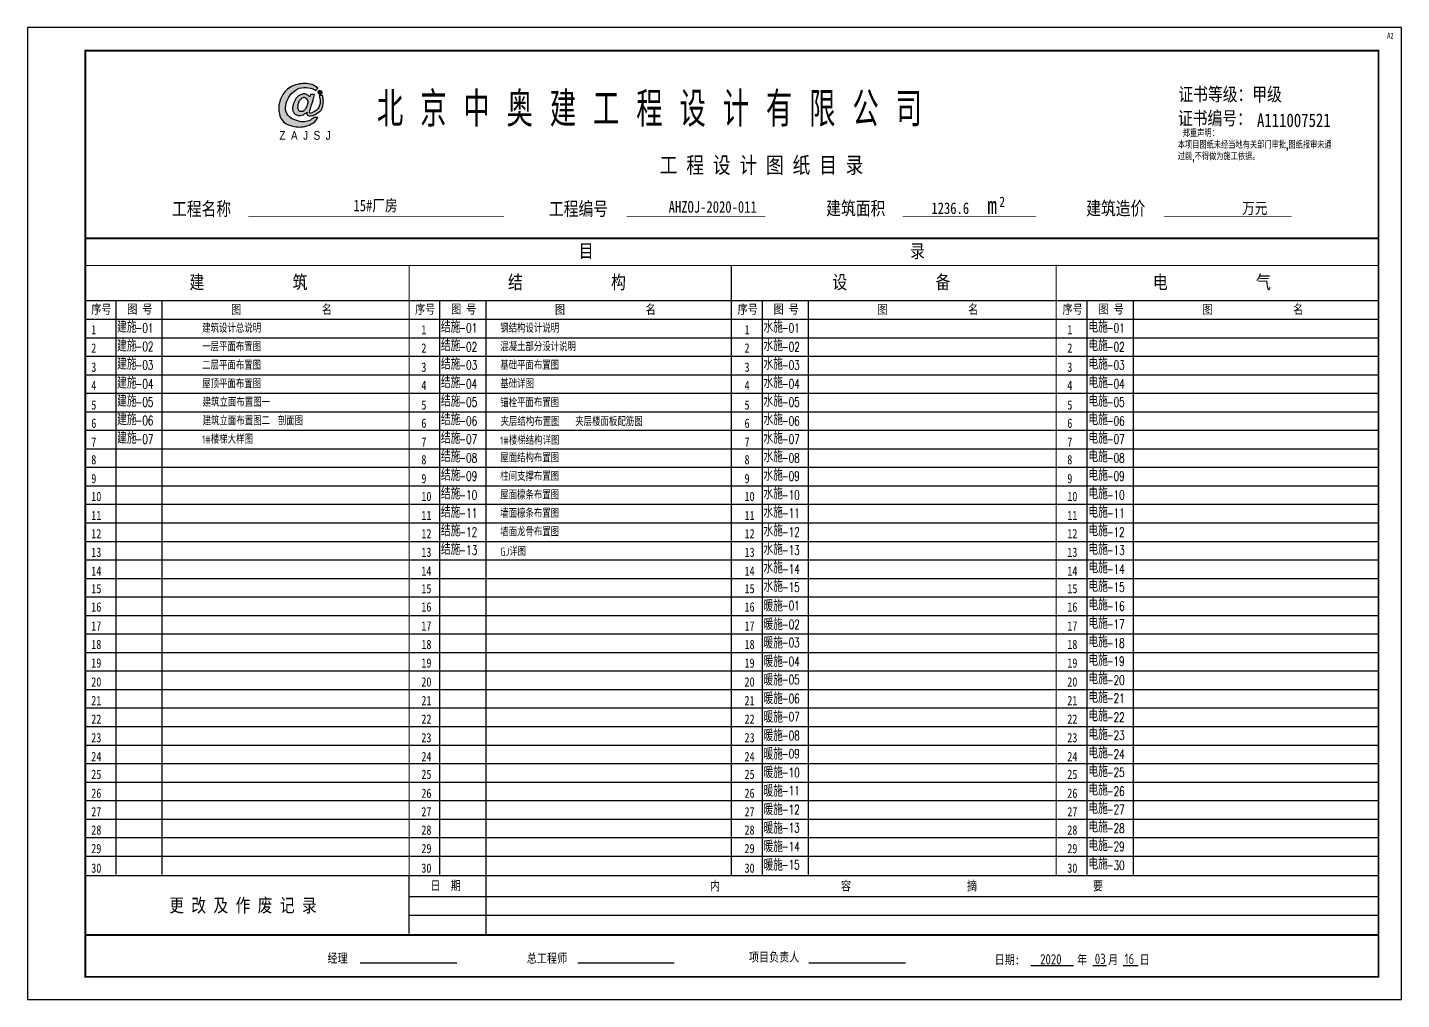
# Model space of a CAD drawing. Extents: x 177291 to 1288761, y 177638 to 322898.
# Drawn here: x 177434 to 236834, y 229225 to 271225 of the extents above; entities that cross this region are included whole.
import ezdxf
from ezdxf.enums import TextEntityAlignment as Align

# ---------------------------------------------------------------- set-up
doc = ezdxf.new("R2010")
doc.units = 0
doc.header["$LTSCALE"] = 1000
for name, color, linetype in [('BORDER', 7, 'Continuous'), ('PUB_TEXT', 7, 'Continuous'), ('PUB_TITLE', 4, 'Continuous'), ('TK', 4, 'Continuous'), ('图框文字', 120, 'Continuous'), ('图签', 3, 'Continuous')]:
    doc.layers.add(name, color=color, linetype=linetype)
doc.styles.add('$DDT_AUDIT_GENERATED_(A9)', font='', dxfattribs={"width": 0.8})
doc.styles.add('-黑体', font='tssdeng.shx', dxfattribs={"bigfont": 'tssdchn.shx'})
doc.styles.add('_gyy_title_ST', font='', dxfattribs={"width": 0.8})
doc.styles.add('_HZTXT', font='tssdeng.shx', dxfattribs={"width": 0.8, "bigfont": 'tssdchn.shx'})
doc.styles.add('_ROMANS', font='ROMANS.shx', dxfattribs={"width": 0.6})
doc.styles.add('HZ', font='txt.shx', dxfattribs={"width": 0.8, "bigfont": '000hztxt.shx'})
doc.styles.get('$DDT_AUDIT_GENERATED_(A9)').set_extended_font_data('SimSun')
doc.styles.get('_gyy_title_ST').set_extended_font_data('SimSun')

# ---------------------------------------------------------------- blocks, each defined once
blk = doc.blocks.new('dd')
at = {"layer": '图签'}
h = blk.add_hatch(color=5, dxfattribs=at)
h.set_gradient(color1=(0, 0, 255), color2=(36, 36, 255), one_color=1, tint=0.57)
h.paths.add_polyline_path([(452, 1270, -0.093206), (531, 1562, -0.136321), (716, 1807, -0.161039), (988, 1948, -0.108591), (1307, 1935, -0.049497), (1479, 1861, 0.062627), (1539, 1932, 0.094388), (1351, 2056, 0.136326), (854, 2062, 0.161722), (430, 1810, 0.133661), (243, 1435, 0.158414), (286, 937, 0.22517), (632, 669, 0.138663), (1107, 646, 0.074676), (1375, 753, 0.125344), (1543, 944, 0.006312), (1413, 948, -0.090385), (1244, 833, -0.096745), (1053, 797, -0.073845), (803, 850, -0.140868), (530, 1020, -0.160753)])
h = blk.add_hatch(color=5, dxfattribs=at)
h.set_gradient(color1=(0, 0, 255), color2=(36, 36, 255), one_color=1, tint=0.57)
h.paths.add_polyline_path([(1306, 1289, 0.011169), (1334, 1370, 0.005807), (1431, 1724, 0.01105), (1292, 1724, 0.016796), (1267, 1634, 0.125943), (1203, 1704, 0.083806), (1120, 1739, 0.082879), (1047, 1739, -0.008503), (952, 1710, 0.060057), (844, 1628, 0.086078), (774, 1532, 0.099424), (705, 1347, 0.12153), (690, 1225, 0.102644), (719, 1122, 0.056648), (797, 1042, 0.092914), (913, 1013, 0.194578), (1098, 1064, -0.002562), (1175, 1122, 0.064354), (1167, 1068, 0.172385), (1207, 1017, 0.105458), (1300, 1002, 0.086567), (1454, 1046, 0.047674), (1592, 1136, 0.166359), (1692, 1274, 0.096748), (1728, 1431, 0.03151), (1728, 1548, 0.041815), (1700, 1691, 0.007654), (1588, 1673, -0.009919), (1610, 1585, -0.068269), (1624, 1482, -0.105336), (1605, 1352, -0.14652), (1528, 1223, -0.070486), (1434, 1151, -0.077937), (1341, 1103, -0.127098), (1272, 1084, -0.114215), (1267, 1129, -0.007609)])
h.paths.add_polyline_path([(865, 1245, -0.099994), (863, 1328, -0.050974), (888, 1427, -0.120527), (938, 1529, -0.043888), (1002, 1595, -0.08446), (1063, 1619, -0.147309), (1127, 1607, -0.037474), (1177, 1572, -0.06931), (1209, 1507, -0.067662), (1213, 1431, -0.02676), (1211, 1413, 0.017209), (1183, 1329, -0.048815), (1120, 1223, -0.139096), (1046, 1163, -0.097991), (944, 1153, -0.085394), (909, 1169, -0.149141)], flags=16)
h = blk.add_hatch(color=1, dxfattribs=at)
h.set_gradient(color1=(255, 0, 0), color2=(255, 0, 0), tint=0.57)
h.paths.add_polyline_path([(1557, 1818, 0.386553), (1564, 1757, 0.170676), (1604, 1736, 0.082224), (1657, 1743, 0.087509), (1686, 1766, 0.264235), (1694, 1804, 0.244333), (1636, 1850, 0.30271)])
blk.add_lwpolyline([(1539, 1932, 0.094388), (1351, 2056, 0.136326), (854, 2062, 0.161722), (430, 1810, 0.133661), (243, 1435, 0.158414), (286, 937, 0.22517), (632, 669, 0.138663), (1107, 646, 0.074676), (1375, 753, 0.125344), (1543, 944, 0.006312), (1413, 948, -0.090385), (1244, 833, -0.096745), (1053, 797, -0.073845), (803, 850, -0.140868), (530, 1020, -0.160753), (452, 1270, -0.093206), (531, 1562, -0.136321), (716, 1807, -0.161039), (988, 1948, -0.108591), (1307, 1935, -0.049497), (1479, 1861, 0.062627)], format="xyb", close=True, dxfattribs=at)
for points in [[(1431, 1724, 0.011041), (1292, 1724, 0.016796), (1267, 1634, 0.125943), (1203, 1704, 0.083806), (1120, 1739, 0.082879), (1047, 1739, -0.008503), (952, 1710, 0.060057), (844, 1628, 0.086078), (774, 1532, 0.099424), (705, 1347, 0.12153), (690, 1225, 0.102644), (719, 1122, 0.056648), (797, 1042, 0.092914), (913, 1013, 0.194578), (1098, 1064, -0.002562), (1175, 1122, 0.064354), (1167, 1068, 0.172385), (1207, 1017, 0.105458), (1300, 1002, 0.086567), (1454, 1046, 0.047674), (1592, 1136, 0.166359), (1692, 1274, 0.096748), (1728, 1431, 0.03151), (1728, 1548, 0.041815), (1700, 1691, 0.007654), (1588, 1673, -0.009919), (1610, 1585, -0.068269), (1624, 1482, -0.105336), (1605, 1352, -0.14652), (1528, 1223, -0.070486), (1434, 1151, -0.077937), (1341, 1103, -0.127098), (1272, 1084, -0.114215), (1267, 1129, -0.007609), (1306, 1289, 0.011169), (1334, 1370, 0.005782), (1430, 1722, 0.069025)], [(1213, 1431, 0.067662), (1209, 1507, 0.06931), (1177, 1572, 0.037474), (1127, 1607, 0.147309), (1063, 1619, 0.08446), (1002, 1595, 0.043888), (938, 1529, 0.120527), (888, 1427, 0.050974), (863, 1328, 0.099994), (865, 1245, 0.149141), (909, 1169, 0.085394), (944, 1153, 0.097991), (1046, 1163, 0.139096), (1120, 1223, 0.048815), (1183, 1329, -0.017209), (1211, 1413, 0.02676), (1213, 1431, 0.441273)], [(1694, 1804, 0.243958), (1636, 1850, 0.303117), (1557, 1818, 0.386553), (1564, 1757, 0.170676), (1604, 1736, 0.082224), (1657, 1743, 0.087509), (1686, 1766, 0.264235), (1694, 1804, -7.823139)]]:
    blk.add_lwpolyline(points, format="xyb", dxfattribs=at)
at = {"insert": (246, 492), "char_height": 300, "width": 8000, "attachment_point": 1, "style": 'HZ'}
blk.add_mtext('{\\fArial|b0|i0|c0|p32;Z  A  J  S  J}', dxfattribs=at)

msp = doc.modelspace()

# ---------------------------------------------------------------- linework, layer by layer
at = {"color": 0}
for p, q in [((179934.08, 259421.14), (235830.16, 259421.14)), ((181247.2, 259407.58), (181247.2, 234627.77)), ((183247.2, 259407.58), (183247.2, 234627.77)), ((195243.82, 259407.58), (195243.82, 234627.77)), ((197243.82, 259407.58), (197243.82, 232026.9)), ((209188.72, 259407.58), (209188.72, 234627.77)), ((211188.72, 259407.58), (211188.72, 234627.77)), ((223234.9, 259407.58), (223234.9, 234627.77)), ((225234.9, 259407.58), (225234.9, 234627.77)), ((179934.08, 258621.14), (235830.16, 258621.14)), ((179934.08, 257821.14), (235830.16, 257821.14)), ((179934.08, 257021.14), (235830.16, 257021.14)), ((179934.08, 256221.14), (235830.16, 256221.14)), ((179934.08, 255421.14), (235830.16, 255421.14)), ((179934.08, 254621.14), (235830.16, 254621.14)), ((179934.08, 253821.14), (235830.16, 253821.14)), ((179934.08, 253021.14), (235830.16, 253021.14)), ((179934.08, 252221.14), (235830.16, 252221.14)), ((179934.08, 251421.14), (235830.16, 251421.14)), ((179934.08, 250621.14), (235830.16, 250621.14)), ((179934.08, 249821.14), (235830.16, 249821.14)), ((179934.08, 249021.14), (235830.16, 249021.14)), ((179934.08, 248221.14), (235830.16, 248221.14)), ((179934.08, 247421.14), (235830.16, 247421.14)), ((179934.08, 246621.14), (235830.16, 246621.14)), ((179934.08, 245821.14), (235830.16, 245821.14)), ((179934.08, 245021.14), (235830.16, 245021.14)), ((179934.08, 244221.14), (235830.16, 244221.14)), ((179934.08, 243421.14), (235830.16, 243421.14)), ((179934.08, 242621.14), (235830.16, 242621.14)), ((179934.08, 241821.14), (235830.16, 241821.14)), ((179934.08, 241021.14), (235830.16, 241021.14)), ((179934.08, 240221.14), (235830.16, 240221.14)), ((179934.08, 239421.14), (235830.16, 239421.14)), ((179934.08, 238621.14), (235830.16, 238621.14)), ((179934.08, 237821.14), (235830.16, 237821.14)), ((179934.08, 237021.14), (235830.16, 237021.14)), ((179934.08, 236221.14), (235830.16, 236221.14)), ((179934.08, 235421.14), (235830.16, 235421.14)), ((193925.68, 234555.09), (193925.68, 232075.46)), ((193925.68, 233669.24), (235834.08, 233669.24)), ((193925.68, 232869.24), (235834.08, 232869.24)), ((191821.58, 230802.56), (195996.03, 230802.56)), ((201222.98, 230802.56), (205397.42, 230802.56)), ((211215.04, 230802.56), (215389.48, 230802.56)), ((220812.37, 230688.19), (222659.55, 230688.19)), ((223489.45, 230688.19), (224078.41, 230688.19)), ((224801.22, 230688.19), (225443.72, 230688.19))]:
    msp.add_line(p, q, dxfattribs=at)
for points, const_width in [([(186984.92, 263060.95), (198040.03, 263060.95)], 27.6), ([(203337.06, 263060.95), (209337.06, 263060.95)], 27.6), ([(215266.56, 263060.95), (221029.16, 263060.95)], 27.6), ([(226563.59, 263060.95), (232088.78, 263060.95)], 27.6), ([(179896, 262115.15), (235849.08, 262115.15)], 82.8), ([(179934.08, 260939.93), (235817.12, 260939.93)], 27.6), ([(193930.71, 260957.68), (193930.71, 234574.25)], 36.8), ([(207859.02, 260957.68), (207859.02, 234574.25)], 36.8), ([(207859.02, 260957.68), (207859.02, 234574.25)], 36.8), ([(221905.21, 260975.43), (221905.21, 234592)], 36.8), ([(221905.21, 260975.43), (221905.21, 234592)], 36.8), ([(221905.21, 260957.68), (221905.21, 234574.25)], 36.8), ([(179898.75, 234574.25), (235818.09, 234574.25)], 27.6), ([(179935.05, 234574.25), (235818.09, 234574.25)], 27.6), ([(179898.75, 232010.26), (235818.09, 232010.26)], 82.8)]:
    msp.add_lwpolyline(points, dxfattribs=dict(const_width=const_width))
at = {"color": 0, "const_width": 50}
for points in [[(179934.08, 260939.93), (235817.12, 260939.93)], [(193930.71, 260957.68), (193930.71, 234574.25)], [(207859.02, 260957.68), (207859.02, 234574.25)], [(221905.21, 260975.43), (221905.21, 234592)], [(179935.05, 234574.25), (235818.09, 234574.25)]]:
    msp.add_lwpolyline(points, dxfattribs=at)
at = {"layer": 'BORDER', "const_width": 75}
msp.add_lwpolyline([(179934.08, 270224.64), (235834.08, 270224.64), (235834.08, 230203.16), (179934.08, 230203.16), (179934.08, 270224.64)], dxfattribs=at)
at = {"layer": 'PUB_TITLE'}
msp.add_lwpolyline([(177434.08, 229224.64), (236834.08, 229224.64), (236834.08, 271224.64), (177434.08, 271224.64)], close=True, dxfattribs=at)
at = {"layer": 'TK'}
msp.add_lwpolyline([(236834.08, 229224.64), (236834.08, 271224.64), (177434.08, 271224.64), (177434.08, 229224.64), (236834.08, 229224.64)], dxfattribs=at)

# ---------------------------------------------------------------- block references
at = {"layer": '图签', "xscale": 1.28000000026077, "yscale": 1.28000000026077, "zscale": 1.28000000026077}
msp.add_blockref('dd', (188010.85, 266126.44), dxfattribs=at)

# ---------------------------------------------------------------- texts
at = {"style": '-黑体', "width": 0.8}
msp.add_text('北 京 中 奥 建 工 程 设 计 有 限 公 司', height=1500, dxfattribs=at).set_placement((192539.94, 266940.5))
at = {"insert": (227161.08, 266796.8), "char_height": 300, "width": 8000, "attachment_point": 1, "style": 'HZ'}
msp.add_mtext(' 郑重声明：\\P本项目图纸未经当地有关部门审批,图纸报审未通 \\P过前,不得做为施工依据。', dxfattribs=at)
at = {"layer": 'PUB_TEXT'}
for s, height, style, width, p in [('证书等级：甲级', 585, '$DDT_AUDIT_GENERATED_(A9)', 0.8, (227190.55, 268047.5)), ('证书编号：', 585, '$DDT_AUDIT_GENERATED_(A9)', 0.8, (227170.12, 267011.89)), ('A111007521', 585, '$DDT_AUDIT_GENERATED_(A9)', 0.8, (230586.54, 266925.51)), ('工 程 设 计 图 纸 目 录', 702, '$DDT_AUDIT_GENERATED_(A9)', 0.8, (204767.71, 264930.18)), ('工程名称', 585, '$DDT_AUDIT_GENERATED_(A9)', 0.8, (183682.53, 263097.34)), ('工程编号', 585, '$DDT_AUDIT_GENERATED_(A9)', 0.8, (199978.04, 263098.84)), ('建筑面积', 585, '$DDT_AUDIT_GENERATED_(A9)', 0.8, (211964.18, 263120.23)), ('建筑造价', 585, '$DDT_AUDIT_GENERATED_(A9)', 0.8, (223204.57, 263119.61)), ('目                                           录', 585, '$DDT_AUDIT_GENERATED_(A9)', 0.8, (201265.07, 261276.53)), ('建            筑', 585, '$DDT_AUDIT_GENERATED_(A9)', 0.8, (184439.13, 259930.73)), ('结            构', 585, '$DDT_AUDIT_GENERATED_(A9)', 0.8, (198207.01, 259930.73)), ('设            备', 585, '$DDT_AUDIT_GENERATED_(A9)', 0.8, (212233.04, 259930.73)), ('电            气', 585, '$DDT_AUDIT_GENERATED_(A9)', 0.8, (226086.97, 259930.73)), ('序号', 400, '$DDT_AUDIT_GENERATED_(A9)', 0.8, (180192.11, 258852.64)), ('图 号', 400, '$DDT_AUDIT_GENERATED_(A9)', 0.8, (181747.47, 258859.03)), ('图                名', 400, '$DDT_AUDIT_GENERATED_(A9)', 0.8, (186239.22, 258848.01)), ('序号', 400, '$DDT_AUDIT_GENERATED_(A9)', 0.8, (194188.73, 258852.64)), ('图 号', 400, '$DDT_AUDIT_GENERATED_(A9)', 0.8, (195744.1, 258859.03)), ('图                名', 400, '$DDT_AUDIT_GENERATED_(A9)', 0.8, (200235.85, 258848.01)), ('序号', 400, '$DDT_AUDIT_GENERATED_(A9)', 0.8, (208133.63, 258852.64)), ('图 号', 400, '$DDT_AUDIT_GENERATED_(A9)', 0.8, (209688.99, 258859.03)), ('图                名', 400, '$DDT_AUDIT_GENERATED_(A9)', 0.8, (214180.74, 258848.01)), ('序号', 400, '$DDT_AUDIT_GENERATED_(A9)', 0.8, (222179.81, 258852.64)), ('图 号', 400, '$DDT_AUDIT_GENERATED_(A9)', 0.8, (223735.17, 258859.03)), ('图                名', 400, '$DDT_AUDIT_GENERATED_(A9)', 0.8, (228226.93, 258848.01)), ('建施', 500, '_HZTXT', 0.8, (181309.48, 258040.2)), ('-01', 400, '_ROMANS', 0.7, (182086.42, 258040.2)), ('结施', 500, '_HZTXT', 0.8, (195306.11, 258040.2)), ('-01', 400, '_ROMANS', 0.7, (196083.05, 258040.2)), ('水施', 500, '_HZTXT', 0.8, (209251, 258040.2)), ('-01', 400, '_ROMANS', 0.7, (210027.94, 258040.2)), ('电施', 500, '_HZTXT', 0.8, (223297.19, 258040.2)), ('-01', 400, '_ROMANS', 0.7, (224074.13, 258040.2)), ('1', 400, '$DDT_AUDIT_GENERATED_(A9)', 0.8, (180192.11, 257963.41)), ('1', 400, '$DDT_AUDIT_GENERATED_(A9)', 0.8, (194461.86, 257963.41)), ('1', 400, '$DDT_AUDIT_GENERATED_(A9)', 0.8, (208432.76, 257963.41)), ('1', 400, '$DDT_AUDIT_GENERATED_(A9)', 0.8, (222385.97, 257963.41)), ('2', 400, '$DDT_AUDIT_GENERATED_(A9)', 0.8, (180192.11, 257176.23)), ('建施', 500, '_HZTXT', 0.8, (181309.48, 257222.75)), ('-02', 400, '_ROMANS', 0.7, (182086.42, 257240.2)), ('2', 400, '$DDT_AUDIT_GENERATED_(A9)', 0.8, (194461.86, 257176.23)), ('结施', 500, '_HZTXT', 0.8, (195306.11, 257240.2)), ('-02', 400, '_ROMANS', 0.7, (196083.05, 257222.75)), ('2', 400, '$DDT_AUDIT_GENERATED_(A9)', 0.8, (208432.76, 257176.23)), ('水施', 500, '_HZTXT', 0.8, (209251, 257240.2)), ('-02', 400, '_ROMANS', 0.7, (210027.94, 257222.75)), ('2', 400, '$DDT_AUDIT_GENERATED_(A9)', 0.8, (222385.97, 257176.23)), ('电施', 500, '_HZTXT', 0.8, (223297.19, 257240.2)), ('-02', 400, '_ROMANS', 0.7, (224074.13, 257222.75)), ('3', 400, '$DDT_AUDIT_GENERATED_(A9)', 0.8, (180192.11, 256345.32)), ('建施', 500, '_HZTXT', 0.8, (181309.48, 256440.2)), ('-03', 400, '_ROMANS', 0.7, (182086.42, 256440.2)), ('3', 400, '$DDT_AUDIT_GENERATED_(A9)', 0.8, (194461.86, 256345.32)), ('结施', 500, '_HZTXT', 0.8, (195306.11, 256440.2)), ('-03', 400, '_ROMANS', 0.7, (196083.05, 256440.2)), ('3', 400, '$DDT_AUDIT_GENERATED_(A9)', 0.8, (208432.76, 256345.32)), ('水施', 500, '_HZTXT', 0.8, (209251, 256440.2)), ('-03', 400, '_ROMANS', 0.7, (210027.94, 256440.2)), ('3', 400, '$DDT_AUDIT_GENERATED_(A9)', 0.8, (222385.97, 256345.32)), ('电施', 500, '_HZTXT', 0.8, (223297.19, 256440.2)), ('-03', 400, '_ROMANS', 0.7, (224074.13, 256440.2)), ('建施', 500, '_HZTXT', 0.8, (181309.48, 255622.75)), ('-04', 400, '_ROMANS', 0.7, (182086.42, 255622.75)), ('结施', 500, '_HZTXT', 0.8, (195306.11, 255640.2)), ('-04', 400, '_ROMANS', 0.7, (196083.05, 255622.75)), ('水施', 500, '_HZTXT', 0.8, (209251, 255640.2)), ('-04', 400, '_ROMANS', 0.7, (210027.94, 255622.75)), ('电施', 500, '_HZTXT', 0.8, (223297.19, 255640.2)), ('-04', 400, '_ROMANS', 0.7, (224074.13, 255622.75)), ('4', 400, '$DDT_AUDIT_GENERATED_(A9)', 0.8, (180192.11, 255558.14)), ('4', 400, '$DDT_AUDIT_GENERATED_(A9)', 0.8, (194461.86, 255558.14)), ('4', 400, '$DDT_AUDIT_GENERATED_(A9)', 0.8, (208432.76, 255558.14)), ('4', 400, '$DDT_AUDIT_GENERATED_(A9)', 0.8, (222385.97, 255558.14)), ('5', 400, '$DDT_AUDIT_GENERATED_(A9)', 0.8, (180192.11, 254712.65)), ('建施', 500, '_HZTXT', 0.8, (181309.48, 254840.2)), ('-05', 400, '_ROMANS', 0.7, (182086.42, 254840.2)), ('5', 400, '$DDT_AUDIT_GENERATED_(A9)', 0.8, (194461.86, 254712.65)), ('结施', 500, '_HZTXT', 0.8, (195306.11, 254840.2)), ('-05', 400, '_ROMANS', 0.7, (196083.05, 254840.2)), ('5', 400, '$DDT_AUDIT_GENERATED_(A9)', 0.8, (208432.76, 254712.65)), ('水施', 500, '_HZTXT', 0.8, (209251, 254840.2)), ('-05', 400, '_ROMANS', 0.7, (210027.94, 254840.2)), ('5', 400, '$DDT_AUDIT_GENERATED_(A9)', 0.8, (222385.97, 254712.65)), ('电施', 500, '_HZTXT', 0.8, (223297.19, 254840.2)), ('-05', 400, '_ROMANS', 0.7, (224074.13, 254840.2)), ('6', 400, '$DDT_AUDIT_GENERATED_(A9)', 0.8, (180192.11, 253925.48)), ('建施', 500, '_HZTXT', 0.8, (181309.48, 254040.2)), ('-06', 400, '_ROMANS', 0.7, (182086.42, 254040.2)), ('6', 400, '$DDT_AUDIT_GENERATED_(A9)', 0.8, (194461.86, 253925.48)), ('结施', 500, '_HZTXT', 0.8, (195306.11, 254040.2)), ('-06', 400, '_ROMANS', 0.7, (196083.05, 254022.75)), ('6', 400, '$DDT_AUDIT_GENERATED_(A9)', 0.8, (208432.76, 253925.48)), ('水施', 500, '_HZTXT', 0.8, (209251, 254040.2)), ('-06', 400, '_ROMANS', 0.7, (210027.94, 254022.75)), ('6', 400, '$DDT_AUDIT_GENERATED_(A9)', 0.8, (222385.97, 253925.48)), ('电施', 500, '_HZTXT', 0.8, (223297.19, 254040.2)), ('-06', 400, '_ROMANS', 0.7, (224074.13, 254022.75)), ('建施', 500, '_HZTXT', 0.8, (181309.48, 253240.2)), ('-07', 400, '_ROMANS', 0.7, (182086.42, 253240.2)), ('结施', 500, '_HZTXT', 0.8, (195306.11, 253240.2)), ('-07', 400, '_ROMANS', 0.7, (196083.05, 253240.2)), ('水施', 500, '_HZTXT', 0.8, (209251, 253240.2)), ('-07', 400, '_ROMANS', 0.7, (210027.94, 253240.2)), ('电施', 500, '_HZTXT', 0.8, (223297.19, 253240.2)), ('-07', 400, '_ROMANS', 0.7, (224074.13, 253240.2)), ('7', 400, '$DDT_AUDIT_GENERATED_(A9)', 0.8, (180192.11, 253109.14)), ('7', 400, '$DDT_AUDIT_GENERATED_(A9)', 0.8, (194461.86, 253109.14)), ('7', 400, '$DDT_AUDIT_GENERATED_(A9)', 0.8, (208432.76, 253109.14)), ('7', 400, '$DDT_AUDIT_GENERATED_(A9)', 0.8, (222385.97, 253109.14)), ('8', 400, '$DDT_AUDIT_GENERATED_(A9)', 0.8, (180192.11, 252351.12)), ('8', 400, '$DDT_AUDIT_GENERATED_(A9)', 0.8, (194461.86, 252351.12)), ('结施', 500, '_HZTXT', 0.8, (195306.11, 252440.2)), ('-08', 400, '_ROMANS', 0.7, (196083.05, 252422.75)), ('8', 400, '$DDT_AUDIT_GENERATED_(A9)', 0.8, (208432.76, 252351.12)), ('水施', 500, '_HZTXT', 0.8, (209251, 252440.2)), ('-08', 400, '_ROMANS', 0.7, (210027.94, 252422.75)), ('8', 400, '$DDT_AUDIT_GENERATED_(A9)', 0.8, (222385.97, 252351.12)), ('电施', 500, '_HZTXT', 0.8, (223297.19, 252440.2)), ('-08', 400, '_ROMANS', 0.7, (224074.13, 252422.75)), ('9', 400, '$DDT_AUDIT_GENERATED_(A9)', 0.8, (180192.11, 251534.78)), ('9', 400, '$DDT_AUDIT_GENERATED_(A9)', 0.8, (194461.86, 251534.78)), ('结施', 500, '_HZTXT', 0.8, (195306.11, 251640.2)), ('-09', 400, '_ROMANS', 0.7, (196083.05, 251640.2)), ('9', 400, '$DDT_AUDIT_GENERATED_(A9)', 0.8, (208432.76, 251534.78)), ('水施', 500, '_HZTXT', 0.8, (209251, 251640.2)), ('-09', 400, '_ROMANS', 0.7, (210027.94, 251640.2)), ('9', 400, '$DDT_AUDIT_GENERATED_(A9)', 0.8, (222385.97, 251534.78)), ('电施', 500, '_HZTXT', 0.8, (223297.19, 251640.2)), ('-09', 400, '_ROMANS', 0.7, (224074.13, 251640.2)), ('结施', 500, '_HZTXT', 0.8, (195306.11, 250840.2)), ('水施', 500, '_HZTXT', 0.8, (209251, 250840.2)), ('电施', 500, '_HZTXT', 0.8, (223297.19, 250840.2)), ('10', 400, '$DDT_AUDIT_GENERATED_(A9)', 0.8, (180192.11, 250762.18)), ('10', 400, '$DDT_AUDIT_GENERATED_(A9)', 0.8, (194461.86, 250762.18)), ('-10', 400, '_ROMANS', 0.7, (196083.05, 250822.75)), ('10', 400, '$DDT_AUDIT_GENERATED_(A9)', 0.8, (208432.76, 250762.18)), ('-10', 400, '_ROMANS', 0.7, (210027.94, 250822.75)), ('10', 400, '$DDT_AUDIT_GENERATED_(A9)', 0.8, (222385.97, 250762.18)), ('-10', 400, '_ROMANS', 0.7, (224074.13, 250822.75)), ('11', 400, '$DDT_AUDIT_GENERATED_(A9)', 0.8, (180192.11, 249939.17)), ('11', 400, '$DDT_AUDIT_GENERATED_(A9)', 0.8, (194461.86, 249939.17)), ('结施', 500, '_HZTXT', 0.8, (195306.11, 250040.2)), ('-11', 400, '_ROMANS', 0.7, (196083.05, 250040.2)), ('11', 400, '$DDT_AUDIT_GENERATED_(A9)', 0.8, (208432.76, 249939.17)), ('水施', 500, '_HZTXT', 0.8, (209251, 250040.2)), ('-11', 400, '_ROMANS', 0.7, (210027.94, 250040.2)), ('11', 400, '$DDT_AUDIT_GENERATED_(A9)', 0.8, (222385.97, 249939.17)), ('电施', 500, '_HZTXT', 0.8, (223297.19, 250040.2)), ('-11', 400, '_ROMANS', 0.7, (224074.13, 250040.2)), ('12', 400, '$DDT_AUDIT_GENERATED_(A9)', 0.8, (180192.11, 249151.99)), ('12', 400, '$DDT_AUDIT_GENERATED_(A9)', 0.8, (194461.86, 249151.99)), ('结施', 500, '_HZTXT', 0.8, (195306.11, 249240.2)), ('-12', 400, '_ROMANS', 0.7, (196083.05, 249222.75)), ('12', 400, '$DDT_AUDIT_GENERATED_(A9)', 0.8, (208432.76, 249151.99)), ('水施', 500, '_HZTXT', 0.8, (209251, 249240.2)), ('-12', 400, '_ROMANS', 0.7, (210027.94, 249222.75)), ('12', 400, '$DDT_AUDIT_GENERATED_(A9)', 0.8, (222385.97, 249151.99)), ('电施', 500, '_HZTXT', 0.8, (223297.19, 249240.2)), ('-12', 400, '_ROMANS', 0.7, (224074.13, 249222.75)), ('结施', 500, '_HZTXT', 0.8, (195306.11, 248440.2)), ('水施', 500, '_HZTXT', 0.8, (209251, 248440.2)), ('电施', 500, '_HZTXT', 0.8, (223297.19, 248440.2)), ('13', 400, '$DDT_AUDIT_GENERATED_(A9)', 0.8, (180192.11, 248350.23)), ('13', 400, '$DDT_AUDIT_GENERATED_(A9)', 0.8, (194461.86, 248350.23)), ('-13', 400, '_ROMANS', 0.7, (196083.05, 248440.2)), ('13', 400, '$DDT_AUDIT_GENERATED_(A9)', 0.8, (208432.76, 248350.23)), ('-13', 400, '_ROMANS', 0.7, (210027.94, 248440.2)), ('13', 400, '$DDT_AUDIT_GENERATED_(A9)', 0.8, (222385.97, 248350.23)), ('-13', 400, '_ROMANS', 0.7, (224074.13, 248440.2)), ('14', 400, '$DDT_AUDIT_GENERATED_(A9)', 0.8, (180192.11, 247533.9)), ('14', 400, '$DDT_AUDIT_GENERATED_(A9)', 0.8, (194461.86, 247533.9)), ('14', 400, '$DDT_AUDIT_GENERATED_(A9)', 0.8, (208432.76, 247533.9)), ('水施', 500, '_HZTXT', 0.8, (209251, 247640.2)), ('-14', 400, '_ROMANS', 0.7, (210027.94, 247622.75)), ('14', 400, '$DDT_AUDIT_GENERATED_(A9)', 0.8, (222385.97, 247533.9)), ('电施', 500, '_HZTXT', 0.8, (223297.19, 247640.2)), ('-14', 400, '_ROMANS', 0.7, (224074.13, 247622.75)), ('15', 400, '$DDT_AUDIT_GENERATED_(A9)', 0.8, (180192.11, 246775.87)), ('15', 400, '$DDT_AUDIT_GENERATED_(A9)', 0.8, (194461.86, 246775.87)), ('15', 400, '$DDT_AUDIT_GENERATED_(A9)', 0.8, (208432.76, 246775.87)), ('水施', 500, '_HZTXT', 0.8, (209251, 246840.2)), ('-15', 400, '_ROMANS', 0.7, (210027.94, 246840.2)), ('15', 400, '$DDT_AUDIT_GENERATED_(A9)', 0.8, (222385.97, 246775.87)), ('电施', 500, '_HZTXT', 0.8, (223297.19, 246840.2)), ('-15', 400, '_ROMANS', 0.7, (224074.13, 246840.2)), ('暖施', 500, '_HZTXT', 0.8, (209251, 245990.05)), ('电施', 500, '_HZTXT', 0.8, (223297.19, 246040.2)), ('16', 400, '$DDT_AUDIT_GENERATED_(A9)', 0.8, (180192.11, 245988.69)), ('16', 400, '$DDT_AUDIT_GENERATED_(A9)', 0.8, (194461.86, 245988.69)), ('16', 400, '$DDT_AUDIT_GENERATED_(A9)', 0.8, (208432.76, 245988.69)), ('-01', 400, '_ROMANS', 0.7, (210027.94, 246046.82)), ('16', 400, '$DDT_AUDIT_GENERATED_(A9)', 0.8, (222385.97, 245988.69)), ('-16', 400, '_ROMANS', 0.7, (224074.13, 246022.75)), ('17', 400, '$DDT_AUDIT_GENERATED_(A9)', 0.8, (180192.11, 245168.56)), ('17', 400, '$DDT_AUDIT_GENERATED_(A9)', 0.8, (194461.86, 245168.56)), ('17', 400, '$DDT_AUDIT_GENERATED_(A9)', 0.8, (208432.76, 245168.56)), ('暖施', 500, '_HZTXT', 0.8, (209251, 245190.05)), ('-02', 400, '_ROMANS', 0.7, (210027.94, 245229.37)), ('17', 400, '$DDT_AUDIT_GENERATED_(A9)', 0.8, (222385.97, 245168.56)), ('电施', 500, '_HZTXT', 0.8, (223297.19, 245240.2)), ('-17', 400, '_ROMANS', 0.7, (224074.13, 245240.2)), ('18', 400, '$DDT_AUDIT_GENERATED_(A9)', 0.8, (180192.11, 244366.8)), ('18', 400, '$DDT_AUDIT_GENERATED_(A9)', 0.8, (194461.86, 244366.8)), ('18', 400, '$DDT_AUDIT_GENERATED_(A9)', 0.8, (208432.76, 244366.8)), ('暖施', 500, '_HZTXT', 0.8, (209251, 244390.05)), ('-03', 400, '_ROMANS', 0.7, (210027.94, 244446.82)), ('18', 400, '$DDT_AUDIT_GENERATED_(A9)', 0.8, (222385.97, 244366.8)), ('电施', 500, '_HZTXT', 0.8, (223297.19, 244440.2)), ('-18', 400, '_ROMANS', 0.7, (224074.13, 244422.75)), ('暖施', 500, '_HZTXT', 0.8, (209251, 243590.05)), ('电施', 500, '_HZTXT', 0.8, (223297.19, 243640.2)), ('19', 400, '$DDT_AUDIT_GENERATED_(A9)', 0.8, (180192.11, 243565.04)), ('19', 400, '$DDT_AUDIT_GENERATED_(A9)', 0.8, (194461.86, 243565.04)), ('19', 400, '$DDT_AUDIT_GENERATED_(A9)', 0.8, (208432.76, 243565.04)), ('-04', 400, '_ROMANS', 0.7, (210027.94, 243629.37)), ('19', 400, '$DDT_AUDIT_GENERATED_(A9)', 0.8, (222385.97, 243565.04)), ('-19', 400, '_ROMANS', 0.7, (224074.13, 243640.2)), ('20', 400, '$DDT_AUDIT_GENERATED_(A9)', 0.8, (180192.11, 242748.71)), ('20', 400, '$DDT_AUDIT_GENERATED_(A9)', 0.8, (194461.86, 242748.71)), ('20', 400, '$DDT_AUDIT_GENERATED_(A9)', 0.8, (208432.76, 242748.71)), ('暖施', 500, '_HZTXT', 0.8, (209251, 242790.05)), ('-05', 400, '_ROMANS', 0.7, (210027.94, 242846.82)), ('20', 400, '$DDT_AUDIT_GENERATED_(A9)', 0.8, (222385.97, 242748.71)), ('电施', 500, '_HZTXT', 0.8, (223297.19, 242840.2)), ('-20', 400, '_ROMANS', 0.7, (224074.13, 242822.75)), ('暖施', 500, '_HZTXT', 0.8, (209251, 241990.05)), ('-06', 400, '_ROMANS', 0.7, (210027.94, 242029.37)), ('电施', 500, '_HZTXT', 0.8, (223297.19, 242040.2)), ('-21', 400, '_ROMANS', 0.7, (224074.13, 242040.2)), ('21', 400, '$DDT_AUDIT_GENERATED_(A9)', 0.8, (180192.11, 241942.83)), ('21', 400, '$DDT_AUDIT_GENERATED_(A9)', 0.8, (194461.86, 241942.83)), ('21', 400, '$DDT_AUDIT_GENERATED_(A9)', 0.8, (208432.76, 241942.83)), ('21', 400, '$DDT_AUDIT_GENERATED_(A9)', 0.8, (222385.97, 241942.83)), ('电施', 500, '_HZTXT', 0.8, (223297.19, 241240.2)), ('22', 400, '$DDT_AUDIT_GENERATED_(A9)', 0.8, (180192.11, 241141.08)), ('22', 400, '$DDT_AUDIT_GENERATED_(A9)', 0.8, (194461.86, 241141.08)), ('22', 400, '$DDT_AUDIT_GENERATED_(A9)', 0.8, (208432.76, 241141.08)), ('暖施', 500, '_HZTXT', 0.8, (209251, 241190.05)), ('-07', 400, '_ROMANS', 0.7, (210027.94, 241246.82)), ('22', 400, '$DDT_AUDIT_GENERATED_(A9)', 0.8, (222385.97, 241141.08)), ('-22', 400, '_ROMANS', 0.7, (224074.13, 241222.75)), ('23', 400, '$DDT_AUDIT_GENERATED_(A9)', 0.8, (180192.11, 240339.32)), ('23', 400, '$DDT_AUDIT_GENERATED_(A9)', 0.8, (194461.86, 240339.32)), ('23', 400, '$DDT_AUDIT_GENERATED_(A9)', 0.8, (208432.76, 240339.32)), ('暖施', 500, '_HZTXT', 0.8, (209251, 240390.05)), ('-08', 400, '_ROMANS', 0.7, (210027.94, 240429.37)), ('23', 400, '$DDT_AUDIT_GENERATED_(A9)', 0.8, (222385.97, 240339.32)), ('电施', 500, '_HZTXT', 0.8, (223297.19, 240440.2)), ('-23', 400, '_ROMANS', 0.7, (224074.13, 240440.2)), ('暖施', 500, '_HZTXT', 0.8, (209251, 239590.05)), ('-09', 400, '_ROMANS', 0.7, (210027.94, 239646.82)), ('电施', 500, '_HZTXT', 0.8, (223297.19, 239640.2)), ('-24', 400, '_ROMANS', 0.7, (224074.13, 239622.75)), ('24', 400, '$DDT_AUDIT_GENERATED_(A9)', 0.8, (180192.11, 239522.99)), ('24', 400, '$DDT_AUDIT_GENERATED_(A9)', 0.8, (194461.86, 239522.99)), ('24', 400, '$DDT_AUDIT_GENERATED_(A9)', 0.8, (208432.76, 239522.99)), ('24', 400, '$DDT_AUDIT_GENERATED_(A9)', 0.8, (222385.97, 239522.99)), ('电施', 500, '_HZTXT', 0.8, (223297.19, 238840.2)), ('25', 400, '$DDT_AUDIT_GENERATED_(A9)', 0.8, (180192.11, 238755.4)), ('25', 400, '$DDT_AUDIT_GENERATED_(A9)', 0.8, (194461.86, 238755.4)), ('25', 400, '$DDT_AUDIT_GENERATED_(A9)', 0.8, (208432.76, 238755.4)), ('暖施', 500, '_HZTXT', 0.8, (209251, 238790.05)), ('-10', 400, '_ROMANS', 0.7, (210027.94, 238829.37)), ('25', 400, '$DDT_AUDIT_GENERATED_(A9)', 0.8, (222385.97, 238755.4)), ('-25', 400, '_ROMANS', 0.7, (224074.13, 238840.2)), ('26', 400, '$DDT_AUDIT_GENERATED_(A9)', 0.8, (180192.11, 237939.07)), ('26', 400, '$DDT_AUDIT_GENERATED_(A9)', 0.8, (194461.86, 237939.07)), ('26', 400, '$DDT_AUDIT_GENERATED_(A9)', 0.8, (208432.76, 237939.07)), ('暖施', 500, '_HZTXT', 0.8, (209251, 237990.05)), ('-11', 400, '_ROMANS', 0.7, (210027.94, 238046.82)), ('26', 400, '$DDT_AUDIT_GENERATED_(A9)', 0.8, (222385.97, 237939.07)), ('电施', 500, '_HZTXT', 0.8, (223297.19, 238040.2)), ('-26', 400, '_ROMANS', 0.7, (224074.13, 238022.75)), ('暖施', 500, '_HZTXT', 0.8, (209251, 237190.05)), ('-12', 400, '_ROMANS', 0.7, (210027.94, 237229.37)), ('电施', 500, '_HZTXT', 0.8, (223297.19, 237240.2)), ('-27', 400, '_ROMANS', 0.7, (224074.13, 237240.2)), ('27', 400, '$DDT_AUDIT_GENERATED_(A9)', 0.8, (180192.11, 237137.31)), ('27', 400, '$DDT_AUDIT_GENERATED_(A9)', 0.8, (194461.86, 237137.31)), ('27', 400, '$DDT_AUDIT_GENERATED_(A9)', 0.8, (208432.76, 237137.31)), ('27', 400, '$DDT_AUDIT_GENERATED_(A9)', 0.8, (222385.97, 237137.31)), ('28', 400, '$DDT_AUDIT_GENERATED_(A9)', 0.8, (180192.11, 236350.13)), ('28', 400, '$DDT_AUDIT_GENERATED_(A9)', 0.8, (194461.86, 236350.13)), ('28', 400, '$DDT_AUDIT_GENERATED_(A9)', 0.8, (208432.76, 236350.13)), ('暖施', 500, '_HZTXT', 0.8, (209251, 236390.05)), ('-13', 400, '_ROMANS', 0.7, (210027.94, 236446.82)), ('28', 400, '$DDT_AUDIT_GENERATED_(A9)', 0.8, (222385.97, 236350.13)), ('电施', 500, '_HZTXT', 0.8, (223297.19, 236440.2)), ('-28', 400, '_ROMANS', 0.7, (224074.13, 236422.75)), ('29', 400, '$DDT_AUDIT_GENERATED_(A9)', 0.8, (180192.11, 235548.38)), ('29', 400, '$DDT_AUDIT_GENERATED_(A9)', 0.8, (194461.86, 235548.38)), ('29', 400, '$DDT_AUDIT_GENERATED_(A9)', 0.8, (208432.76, 235548.38)), ('暖施', 500, '_HZTXT', 0.8, (209251, 235590.05)), ('-14', 400, '_ROMANS', 0.7, (210027.94, 235629.37)), ('29', 400, '$DDT_AUDIT_GENERATED_(A9)', 0.8, (222385.97, 235548.38)), ('电施', 500, '_HZTXT', 0.8, (223297.19, 235640.2)), ('-29', 400, '_ROMANS', 0.7, (224074.13, 235640.2)), ('暖施', 500, '_HZTXT', 0.8, (209251, 234790.05)), ('-15', 400, '_ROMANS', 0.7, (210027.94, 234846.82)), ('电施', 500, '_HZTXT', 0.8, (223297.19, 234840.2)), ('30', 400, '$DDT_AUDIT_GENERATED_(A9)', 0.8, (180192.11, 234702.89)), ('30', 400, '$DDT_AUDIT_GENERATED_(A9)', 0.8, (194461.86, 234702.89)), ('30', 400, '$DDT_AUDIT_GENERATED_(A9)', 0.8, (208432.76, 234702.89)), ('30', 400, '$DDT_AUDIT_GENERATED_(A9)', 0.8, (222385.97, 234702.89)), ('-30', 400, '_ROMANS', 0.7, (224074.13, 234822.75)), ('日  期', 400, '$DDT_AUDIT_GENERATED_(A9)', 0.8, (194852.22, 233950.8)), ('内                        容                       摘                       要', 400, '$DDT_AUDIT_GENERATED_(A9)', 0.8, (206941.12, 233938.88)), ('更 改 及 作 废 记 录', 585, '$DDT_AUDIT_GENERATED_(A9)', 0.8, (183561.08, 233003.45)), ('经理 ', 400, '$DDT_AUDIT_GENERATED_(A9)', 0.8, (190400.5, 230817.87)), ('总工程师', 400, '$DDT_AUDIT_GENERATED_(A9)', 0.8, (199018.86, 230812.04)), ('项目负责人', 400, '$DDT_AUDIT_GENERATED_(A9)', 0.8, (208620.95, 230863.59)), ('日期:', 400, '$DDT_AUDIT_GENERATED_(A9)', 0.8, (219244.77, 230749.62))]:
    msp.add_text(s, height=height, dxfattribs=dict(at, style=style, width=width)).set_placement(p)
at = {"layer": 'PUB_TEXT', "color": 1, "style": '$DDT_AUDIT_GENERATED_(A9)', "width": 0.8}
msp.add_text('15#厂房', height=500, dxfattribs=at).set_placement((192479.34, 263283.96), align=Align.CENTER)
at = {"layer": 'PUB_TEXT', "color": 0, "style": '$DDT_AUDIT_GENERATED_(A9)', "width": 0.8}
for s, height, p in [('m', 750, (218932.78, 263168.75)), ('万元', 500, (229946.27, 263167.21)), ('年  ', 400, (222811.26, 230749.62)), ('月  ', 400, (224149.81, 230749.62)), ('日', 400, (225515.14, 230749.62))]:
    msp.add_text(s, height=height, dxfattribs=at).set_placement(p)
msp.add_text('2', height=450, dxfattribs=at).set_placement((219446.18, 263918.75), align=Align.TOP_LEFT)
at = {"layer": 'PUB_TEXT', "color": 1, "width": 0.8}
for s, height, style, p in [('AHZOJ-2020-011', 500, '$DDT_AUDIT_GENERATED_(A9)', (205152.6, 263221.74)), ('1236.6', 500, '$DDT_AUDIT_GENERATED_(A9)', (216510.32, 263167.21)), ('2020', 441.71, '-黑体', (221213.13, 230740.08)), ('03', 441.71, '-黑体', (223575.78, 230762.3)), ('16', 441.71, '-黑体', (224865.85, 230762.3))]:
    msp.add_text(s, height=height, dxfattribs=dict(at, style=style)).set_placement(p)
at = {"layer": 'PUB_TITLE', "style": '_gyy_title_ST', "width": 0.7}
msp.add_text('A2', height=250, dxfattribs=at).set_placement((236352.39, 270746.37), align=Align.CENTER)
at = {"layer": '图框文字', "color": 11, "style": '_HZTXT', "width": 0.8}
for s, p in [('建筑设计总说明', (184986.21, 258044.48)), ('钢结构设计说明', (197870.23, 258044.48)), ('一层平面布置图', (184986.21, 257244.48)), ('混凝土部分设计说明', (197870.23, 257244.48)), ('二层平面布置图', (184986.21, 256444.48)), ('基础平面布置图', (197870.23, 256444.48)), ('屋顶平面布置图', (184986.21, 255644.48)), ('基础详图', (197870.23, 255644.48)), ('建筑立面布置图一', (185006.3, 254844.48)), ('锚栓平面布置图', (197870.23, 254825.73)), ('建筑立面布置图二  剖面图', (185006.3, 254044.48)), ('夹层结构布置图    夹层楼面板配筋图', (197886.67, 254011.66)), ('1#楼梯大样图', (184986.21, 253244.48)), ('1#楼梯结构详图', (197870.23, 253199.35)), ('屋面结构布置图', (197870.23, 252444.48)), ('柱间支撑布置图', (197870.23, 251644.48)), ('屋面檩条布置图', (197870.23, 250844.48)), ('墙面檩条布置图', (197870.23, 250044.48)), ('墙面龙骨布置图', (197870.23, 249244.48)), ('GJ详图', (197870.23, 248399.35))]:
    msp.add_text(s, height=350, dxfattribs=at).set_placement(p)

doc.saveas('drawing.dxf')
